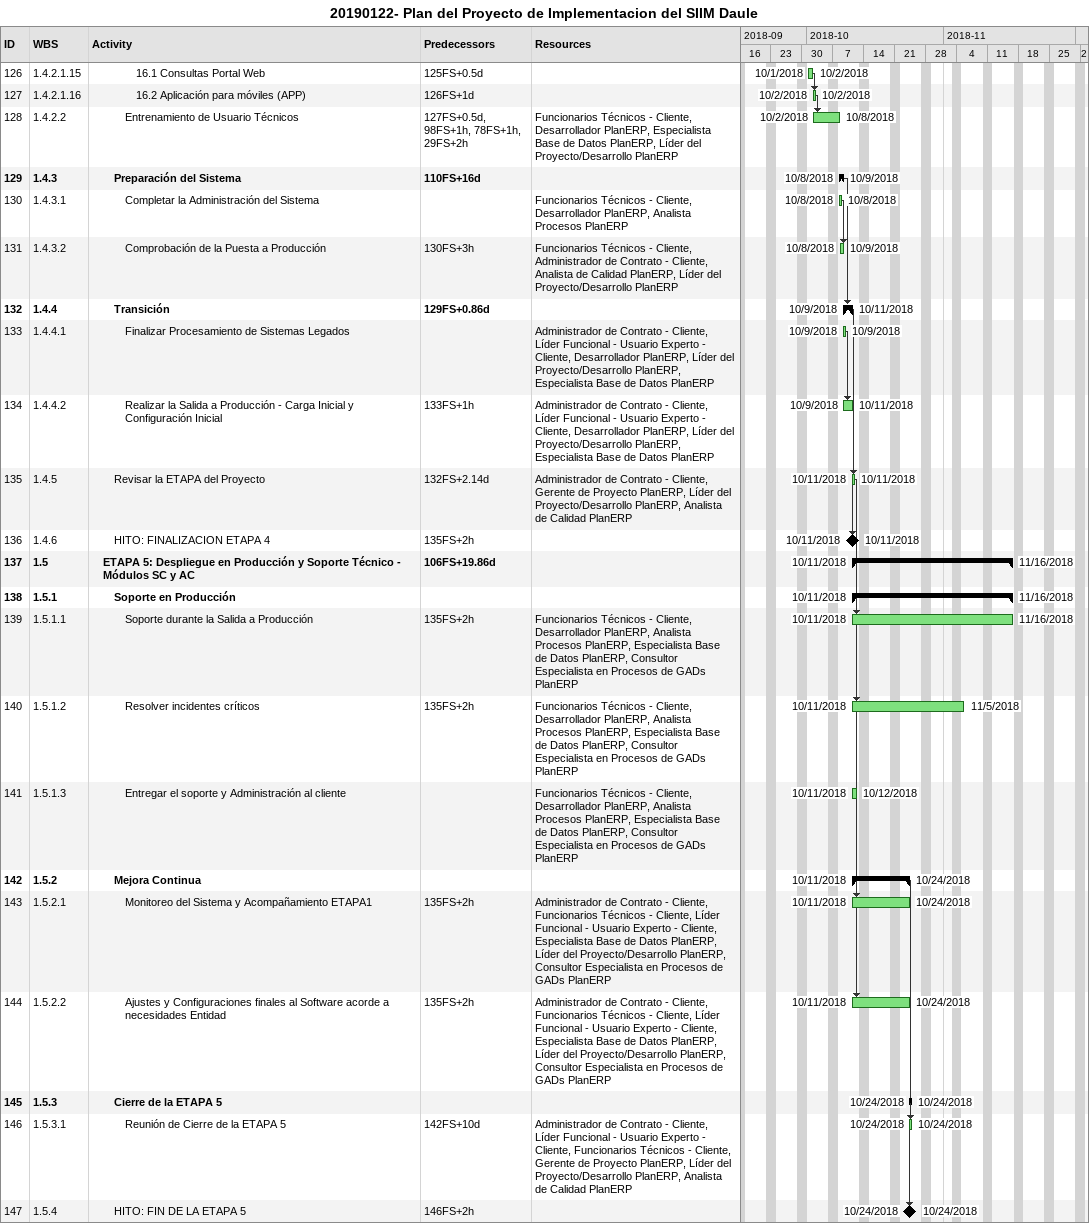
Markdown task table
20190122- Plan del Proyecto de Implementacion del SIIM Daule

| ID | WBS | Task | Start | Finish | Predecessors | Resources |
|---|---|---|---|---|---|---|
| 126 | 1.4.2.1.15 | 16.1 Consultas Portal Web | 2018-10-01 | 2018-10-02 | 125FS+0.5d |  |
| 127 | 1.4.2.1.16 | 16.2 Aplicación para móviles (APP) | 2018-10-02 | 2018-10-02 | 126FS+1d |  |
| 128 | 1.4.2.2 | Entrenamiento de Usuario Técnicos | 2018-10-02 | 2018-10-08 | 127FS+0.5d, 98FS+1h, 78FS+1h, 29FS+2h | Funcionarios Técnicos - Cliente, Desarrollador PlanERP, Especialista Base de Datos PlanERP, Líder del Proyecto/Desarrollo PlanERP |
| 129 | 1.4.3 | **Preparación del Sistema** | 2018-10-08 | 2018-10-09 | 110FS+16d |  |
| 130 | 1.4.3.1 | Completar la Administración del Sistema | 2018-10-08 | 2018-10-08 |  | Funcionarios Técnicos - Cliente, Desarrollador PlanERP, Analista Procesos PlanERP |
| 131 | 1.4.3.2 | Comprobación de la Puesta a Producción | 2018-10-08 | 2018-10-09 | 130FS+3h | Funcionarios Técnicos - Cliente, Administrador de Contrato - Cliente, Analista de Calidad PlanERP, Líder del Proyecto/Desarrollo PlanERP |
| 132 | 1.4.4 | **Transición** | 2018-10-09 | 2018-10-11 | 129FS+0.86d |  |
| 133 | 1.4.4.1 | Finalizar Procesamiento de Sistemas Legados | 2018-10-09 | 2018-10-09 |  | Administrador de Contrato - Cliente, Líder Funcional - Usuario Experto - Cliente, Desarrollador PlanERP, Líder del Proyecto/Desarrollo PlanERP, Especialista Base de Datos PlanERP |
| 134 | 1.4.4.2 | Realizar la Salida a Producción - Carga Inicial y Configuración Inicial | 2018-10-09 | 2018-10-11 | 133FS+1h | Administrador de Contrato - Cliente, Líder Funcional - Usuario Experto - Cliente, Desarrollador PlanERP, Líder del Proyecto/Desarrollo PlanERP, Especialista Base de Datos PlanERP |
| 135 | 1.4.5 | Revisar la ETAPA del Proyecto | 2018-10-11 | 2018-10-11 | 132FS+2.14d | Administrador de Contrato - Cliente, Gerente de Proyecto PlanERP, Líder del Proyecto/Desarrollo PlanERP, Analista de Calidad PlanERP |
| 136 | 1.4.6 | HITO: FINALIZACION ETAPA 4 (milestone) | 2018-10-11 | 2018-10-11 | 135FS+2h |  |
| 137 | 1.5 | **ETAPA 5: Despliegue en Producción y Soporte Técnico - Módulos SC y AC** | 2018-10-11 | 2018-11-16 | 106FS+19.86d |  |
| 138 | 1.5.1 | **Soporte en Producción** | 2018-10-11 | 2018-11-16 |  |  |
| 139 | 1.5.1.1 | Soporte durante la Salida a Producción | 2018-10-11 | 2018-11-16 | 135FS+2h | Funcionarios Técnicos - Cliente, Desarrollador PlanERP, Analista Procesos PlanERP, Especialista Base de Datos PlanERP, Consultor Especialista en Procesos de GADs PlanERP |
| 140 | 1.5.1.2 | Resolver incidentes críticos | 2018-10-11 | 2018-11-05 | 135FS+2h | Funcionarios Técnicos - Cliente, Desarrollador PlanERP, Analista Procesos PlanERP, Especialista Base de Datos PlanERP, Consultor Especialista en Procesos de GADs PlanERP |
| 141 | 1.5.1.3 | Entregar el soporte y Administración al cliente | 2018-10-11 | 2018-10-12 |  | Funcionarios Técnicos - Cliente, Desarrollador PlanERP, Analista Procesos PlanERP, Especialista Base de Datos PlanERP, Consultor Especialista en Procesos de GADs PlanERP |
| 142 | 1.5.2 | **Mejora Continua** | 2018-10-11 | 2018-10-24 |  |  |
| 143 | 1.5.2.1 | Monitoreo del Sistema y Acompañamiento ETAPA1 | 2018-10-11 | 2018-10-24 | 135FS+2h | Administrador de Contrato - Cliente, Funcionarios Técnicos - Cliente, Líder Funcional - Usuario Experto - Cliente, Especialista Base de Datos PlanERP, Líder del Proyecto/Desarrollo PlanERP, Consultor Especialista en Procesos de GADs PlanERP |
| 144 | 1.5.2.2 | Ajustes y Configuraciones finales al Software acorde a necesidades Entidad | 2018-10-11 | 2018-10-24 | 135FS+2h | Administrador de Contrato - Cliente, Funcionarios Técnicos - Cliente, Líder Funcional - Usuario Experto - Cliente, Especialista Base de Datos PlanERP, Líder del Proyecto/Desarrollo PlanERP, Consultor Especialista en Procesos de GADs PlanERP |
| 145 | 1.5.3 | **Cierre de la ETAPA 5** | 2018-10-24 | 2018-10-24 |  |  |
| 146 | 1.5.3.1 | Reunión de Cierre de la ETAPA 5 | 2018-10-24 | 2018-10-24 | 142FS+10d | Administrador de Contrato - Cliente, Líder Funcional - Usuario Experto - Cliente, Funcionarios Técnicos - Cliente, Gerente de Proyecto PlanERP, Líder del Proyecto/Desarrollo PlanERP, Analista de Calidad PlanERP |
| 147 | 1.5.4 | HITO: FIN DE LA ETAPA 5 (milestone) | 2018-10-24 | 2018-10-24 | 146FS+2h |  |
